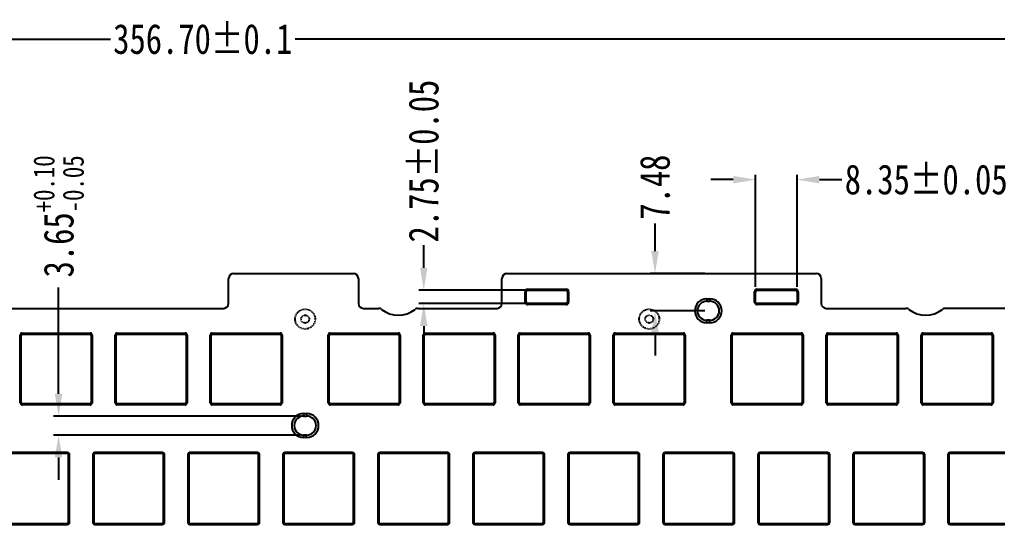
# Model space of a CAD drawing. Header units: inches. Extents: x 2039 to 2506, y 39 to 309.
# Drawn here: x 2151.9 to 2347.9, y 205.5 to 309.2 of the extents above; entities that cross this region are included whole.
import ezdxf

# ---------------------------------------------------------------- set-up
doc = ezdxf.new("R2010")
doc.units = ezdxf.units.IN
doc.header["$LTSCALE"] = 0.909449
doc.header["$MEASUREMENT"] = 0
doc.header["$PDMODE"] = 3
doc.header["$PDSIZE"] = 0.3125
doc.linetypes.add('HIDDEN', pattern=[0.2, 0.1, -0.1])
doc.linetypes.add('PHANTOM', pattern=[0.8, 0.45, -0.05, 0.1, -0.05, 0.1, -0.05])
doc.layers.get('0').update_dxf_attribs({"linetype": 'CONTINUOUS'})
doc.layers.get('Defpoints').update_dxf_attribs({"linetype": 'CONTINUOUS'})
doc.layers.add('DEFAULT_2', color=8, linetype='HIDDEN')
doc.layers.add('DEFAULT_3', color=7, linetype='PHANTOM')
doc.styles.get("Standard").update_dxf_attribs({"font": 'txt', "width": 0.8})
doc.dimstyles.get("Standard").update_dxf_attribs({"dimtxt": 6, "dimasz": 4.5, "dimexe": 1, "dimexo": 1, "dimgap": 0.09, "dimtad": 0, "dimzin": 1, "dimdsep": 46, "dimtxsty": 'Standard', "dimcen": 0.09, "dimclrd": 5, "dimclre": 5, "dimclrt": 1, "dimadec": 0, "dimazin": 0, "dimtp": 0.01, "dimtm": 0.01, "dimtfac": 1, "dimtofl": 0, "dimtmove": 0, "dimatfit": 3, "dimfxl": 1, "dimtolj": 1, "dimtzin": 4, "dimarcsym": 0})

# ---------------------------------------------------------------- blocks, each defined once
blk = doc.blocks.new('*D13')
at = {"layer": 'DEFAULT_3', "color": 3, "linetype": 'ByBlock', "lineweight": -2, "transparency": 16777216}
for p, q in [((2102.23, 159.11), (2102.23, 306.26)), ((2458.93, 159.11), (2458.93, 306.26)), ((2106.73, 305.26), (2170.1, 305.26)), ((2454.43, 305.26), (2207.08, 305.26))]:
    blk.add_line(p, q, dxfattribs=at)
at = {"layer": 'DEFAULT_3', "color": 3, "linetype": 'ByBlock', "transparency": 16777216}
for points in [[(2106.73, 306.01), (2106.73, 304.51), (2102.23, 305.26)], [(2454.43, 304.51), (2454.43, 306.01), (2458.93, 305.26)]]:
    blk.add_solid(points, dxfattribs=at)
at = {"layer": 'Defpoints', "color": 0, "linetype": 'ByBlock', "transparency": 16777216}
for p in [(2458.93, 305.26), (2102.23, 158.11), (2458.93, 158.11)]:
    blk.add_point(p, dxfattribs=at)
at = {"layer": 'DEFAULT_3', "color": 3, "linetype": 'ByBlock', "transparency": 16777216, "insert": (2188.59, 305.26), "char_height": 6, "attachment_point": 5}
blk.add_mtext('356.70%%P0.1', dxfattribs=at)
blk = doc.blocks.new('*D36')
at = {"layer": 'DEFAULT_3', "color": 3, "linetype": 'ByBlock', "lineweight": -2, "transparency": 16777216}
for p, q in [((2232.89, 259.41), (2232.89, 263.91)), ((2253.5, 254.91), (2231.89, 254.91)), ((2253.5, 252.21), (2231.89, 252.21)), ((2232.89, 247.71), (2232.89, 243.21))]:
    blk.add_line(p, q, dxfattribs=at)
at = {"layer": 'DEFAULT_3', "color": 3, "linetype": 'ByBlock', "transparency": 16777216}
for points in [[(2232.14, 259.41), (2233.64, 259.41), (2232.89, 254.91)], [(2233.64, 247.71), (2232.14, 247.71), (2232.89, 252.21)]]:
    blk.add_solid(points, dxfattribs=at)
at = {"layer": 'Defpoints', "color": 0, "linetype": 'ByBlock', "transparency": 16777216}
for p in [(2254.5, 254.91), (2232.89, 252.21), (2254.5, 252.21)]:
    blk.add_point(p, dxfattribs=at)
at = {"layer": 'DEFAULT_3', "color": 3, "linetype": 'ByBlock', "transparency": 16777216, "insert": (2232.89, 280.8), "char_height": 6, "attachment_point": 5, "rotation": 90}
blk.add_mtext('\\A1;2.75%%P0.05', dxfattribs=at)
blk = doc.blocks.new('*D37')
at = {"layer": 'DEFAULT_3', "color": 3, "linetype": 'ByBlock', "lineweight": -2, "transparency": 16777216}
for p, q in [((2159.68, 234.15), (2159.68, 255.46)), ((2208.11, 229.65), (2158.68, 229.65)), ((2208.11, 225.85), (2158.68, 225.85)), ((2159.68, 221.35), (2159.68, 216.85))]:
    blk.add_line(p, q, dxfattribs=at)
at = {"layer": 'DEFAULT_3', "color": 3, "linetype": 'ByBlock', "transparency": 16777216}
for points in [[(2158.93, 234.15), (2160.43, 234.15), (2159.68, 229.65)], [(2160.43, 221.35), (2158.93, 221.35), (2159.68, 225.85)]]:
    blk.add_solid(points, dxfattribs=at)
at = {"layer": 'Defpoints', "color": 0, "linetype": 'ByBlock', "transparency": 16777216}
for p in [(2209.11, 229.65), (2159.68, 225.85), (2209.11, 225.85)]:
    blk.add_point(p, dxfattribs=at)
at = {"layer": 'DEFAULT_3', "color": 3, "linetype": 'ByBlock', "transparency": 16777216, "insert": (2159.68, 269.71), "char_height": 6, "attachment_point": 5, "rotation": 90}
blk.add_mtext('\\A1;\\A1;3.65{\\H0.7x;\\S+0.10^ -0.05;}', dxfattribs=at)
blk = doc.blocks.new('*D39')
at = {"layer": 'DEFAULT_3', "color": 3, "linetype": 'ByBlock', "lineweight": -2, "transparency": 16777216}
for p, q in [((2279.26, 262.76), (2279.26, 268.29)), ((2289.22, 258.26), (2278.26, 258.26)), ((2289.22, 250.78), (2278.26, 250.78)), ((2279.26, 246.28), (2279.26, 241.78))]:
    blk.add_line(p, q, dxfattribs=at)
at = {"layer": 'DEFAULT_3', "color": 3, "linetype": 'ByBlock', "transparency": 16777216}
for points in [[(2278.51, 262.76), (2280.01, 262.76), (2279.26, 258.26)], [(2280.01, 246.28), (2278.51, 246.28), (2279.26, 250.78)]]:
    blk.add_solid(points, dxfattribs=at)
at = {"layer": 'Defpoints', "color": 0, "linetype": 'ByBlock', "transparency": 16777216}
for p in [(2279.26, 258.26), (2290.22, 258.26), (2290.22, 250.78)]:
    blk.add_point(p, dxfattribs=at)
at = {"layer": 'DEFAULT_3', "color": 3, "linetype": 'ByBlock', "transparency": 16777216, "insert": (2279.26, 275.58), "char_height": 6, "attachment_point": 5, "rotation": 90}
blk.add_mtext('\\A1;7.48', dxfattribs=at)
blk = doc.blocks.new('*D40')
at = {"layer": 'DEFAULT_3', "color": 3, "linetype": 'ByBlock', "lineweight": -2, "transparency": 16777216}
for p, q in [((2294.93, 277.08), (2290.43, 277.08)), ((2299.43, 255.61), (2299.43, 278.08)), ((2307.73, 255.61), (2307.73, 278.08)), ((2312.23, 277.08), (2316.73, 277.08))]:
    blk.add_line(p, q, dxfattribs=at)
at = {"layer": 'DEFAULT_3', "color": 3, "linetype": 'ByBlock', "transparency": 16777216}
for points in [[(2294.93, 276.33), (2294.93, 277.83), (2299.43, 277.08)], [(2312.23, 277.83), (2312.23, 276.33), (2307.73, 277.08)]]:
    blk.add_solid(points, dxfattribs=at)
at = {"layer": 'Defpoints', "color": 0, "linetype": 'ByBlock', "transparency": 16777216}
for p in [(2307.73, 277.08), (2299.43, 254.61), (2307.73, 254.61)]:
    blk.add_point(p, dxfattribs=at)
at = {"layer": 'DEFAULT_3', "color": 3, "linetype": 'ByBlock', "transparency": 16777216, "insert": (2333.62, 277.08), "char_height": 6, "attachment_point": 5}
blk.add_mtext('\\A1;8.35%%P0.05', dxfattribs=at)

msp = doc.modelspace()

# ---------------------------------------------------------------- linework, layer by layer
at = {"color": 7, "linetype": 'Continuous'}
for p, q in [((2193.78, 252.26), (2193.78, 257.258)), ((2194.78, 258.258), (2218.78, 258.258)), ((2219.78, 257.258), (2219.78, 252.26)), ((2248.578, 252.26), (2248.578, 257.258)), ((2249.578, 258.258), (2311.577, 258.258)), ((2312.577, 257.258), (2312.577, 252.26)), ((2289.625, 253.178), (2289.625, 252.678)), ((2289.625, 253.178), (2290.225, 253.178)), ((2290.225, 253.178), (2290.225, 252.678)), ((2121.534, 251.26), (2192.78, 251.26)), ((2220.78, 251.26), (2223.827, 251.26)), ((2231.767, 251.26), (2247.578, 251.26)), ((2289.625, 252.678), (2290.225, 252.678)), ((2313.577, 251.26), (2329.557, 251.26)), ((2367.062, 251.26), (2337.497, 251.26)), ((2289.625, 248.378), (2289.625, 248.878)), ((2290.225, 248.878), (2289.625, 248.878)), ((2290.225, 248.378), (2289.625, 248.378)), ((2290.225, 248.378), (2290.225, 248.878)), ((2151.983, 232.313), (2151.983, 245.913)), ((2151.983, 245.913), (2152.183, 245.913)), ((2152.183, 232.313), (2152.183, 245.913)), ((2152.383, 246.313), (2152.383, 246.113)), ((2152.383, 246.313), (2165.983, 246.313)), ((2152.383, 246.113), (2165.983, 246.113)), ((2165.983, 246.313), (2165.983, 246.113)), ((2166.183, 245.913), (2166.183, 232.313)), ((2166.383, 245.913), (2166.183, 245.913)), ((2166.383, 245.913), (2166.383, 232.313)), ((2171.033, 232.313), (2171.033, 245.913)), ((2171.033, 245.913), (2171.233, 245.913)), ((2171.233, 232.313), (2171.233, 245.913)), ((2171.433, 246.313), (2171.433, 246.113)), ((2171.433, 246.313), (2185.033, 246.313)), ((2171.433, 246.113), (2185.033, 246.113)), ((2185.033, 246.313), (2185.033, 246.113)), ((2185.233, 245.913), (2185.233, 232.313)), ((2185.433, 245.913), (2185.233, 245.913)), ((2185.433, 245.913), (2185.433, 232.313)), ((2190.083, 232.313), (2190.083, 245.913)), ((2190.083, 245.913), (2190.283, 245.913)), ((2190.283, 232.313), (2190.283, 245.913)), ((2190.483, 246.313), (2190.483, 246.113)), ((2190.483, 246.313), (2204.083, 246.313)), ((2190.483, 246.113), (2204.083, 246.113)), ((2204.083, 246.313), (2204.083, 246.113)), ((2204.283, 245.913), (2204.283, 232.313)), ((2204.483, 245.913), (2204.283, 245.913)), ((2204.483, 245.913), (2204.483, 232.313)), ((2213.743, 232.313), (2213.743, 245.913)), ((2213.743, 245.913), (2213.943, 245.913)), ((2213.943, 232.313), (2213.943, 245.913)), ((2214.143, 246.313), (2214.143, 246.113)), ((2214.143, 246.313), (2227.743, 246.313)), ((2214.143, 246.113), (2227.743, 246.113)), ((2227.743, 246.313), (2227.743, 246.113)), ((2227.943, 245.913), (2227.943, 232.313)), ((2228.143, 245.913), (2227.943, 245.913)), ((2228.143, 245.913), (2228.143, 232.313)), ((2232.793, 232.313), (2232.793, 245.913)), ((2232.793, 245.913), (2232.993, 245.913)), ((2232.993, 232.313), (2232.993, 245.913)), ((2233.193, 246.313), (2233.193, 246.113)), ((2233.193, 246.313), (2246.793, 246.313)), ((2233.193, 246.113), (2246.793, 246.113)), ((2246.793, 246.313), (2246.793, 246.113)), ((2246.993, 245.913), (2246.993, 232.313)), ((2247.193, 245.913), (2246.993, 245.913)), ((2247.193, 245.913), (2247.193, 232.313)), ((2251.843, 232.313), (2251.843, 245.913)), ((2251.843, 245.913), (2252.043, 245.913)), ((2252.043, 232.313), (2252.043, 245.913)), ((2252.243, 246.313), (2252.243, 246.113)), ((2252.243, 246.313), (2265.843, 246.313)), ((2252.243, 246.113), (2265.843, 246.113)), ((2265.843, 246.313), (2265.843, 246.113)), ((2266.043, 245.913), (2266.043, 232.313)), ((2266.243, 245.913), (2266.043, 245.913)), ((2266.243, 245.913), (2266.243, 232.313)), ((2270.893, 232.313), (2270.893, 245.913)), ((2270.893, 245.913), (2271.093, 245.913)), ((2271.093, 232.313), (2271.093, 245.913)), ((2271.293, 246.313), (2271.293, 246.113)), ((2271.293, 246.313), (2284.893, 246.313)), ((2271.293, 246.113), (2284.893, 246.113)), ((2284.893, 246.313), (2284.893, 246.113)), ((2285.093, 245.913), (2285.093, 232.313)), ((2285.293, 245.913), (2285.093, 245.913)), ((2285.293, 245.913), (2285.293, 232.313)), ((2294.543, 232.313), (2294.543, 245.913)), ((2294.543, 245.913), (2294.743, 245.913)), ((2294.743, 232.313), (2294.743, 245.913)), ((2294.943, 246.313), (2294.943, 246.113)), ((2294.943, 246.313), (2308.543, 246.313)), ((2294.943, 246.113), (2308.543, 246.113)), ((2308.543, 246.313), (2308.543, 246.113)), ((2308.743, 245.913), (2308.743, 232.313)), ((2308.943, 245.913), (2308.743, 245.913)), ((2308.943, 245.913), (2308.943, 232.313)), ((2313.593, 232.313), (2313.593, 245.913)), ((2313.593, 245.913), (2313.793, 245.913)), ((2313.793, 232.313), (2313.793, 245.913)), ((2313.993, 246.313), (2313.993, 246.113)), ((2313.993, 246.313), (2327.593, 246.313)), ((2313.993, 246.113), (2327.593, 246.113)), ((2327.593, 246.313), (2327.593, 246.113)), ((2327.793, 245.913), (2327.793, 232.313)), ((2327.993, 245.913), (2327.793, 245.913)), ((2327.993, 245.913), (2327.993, 232.313)), ((2332.643, 232.313), (2332.643, 245.913)), ((2332.643, 245.913), (2332.843, 245.913)), ((2332.843, 232.313), (2332.843, 245.913)), ((2333.043, 246.313), (2333.043, 246.113)), ((2333.043, 246.313), (2346.643, 246.313)), ((2333.043, 246.113), (2346.643, 246.113)), ((2346.643, 246.313), (2346.643, 246.113)), ((2347.043, 245.913), (2346.843, 245.913)), ((2346.843, 245.913), (2346.843, 232.313)), ((2347.043, 245.913), (2347.043, 232.313)), ((2151.983, 232.313), (2152.183, 232.313)), ((2152.383, 231.913), (2152.383, 232.113)), ((2165.983, 232.113), (2152.383, 232.113)), ((2165.983, 231.913), (2152.383, 231.913)), ((2165.983, 231.913), (2165.983, 232.113)), ((2166.383, 232.313), (2166.183, 232.313)), ((2171.033, 232.313), (2171.233, 232.313)), ((2171.433, 231.913), (2171.433, 232.113)), ((2185.033, 232.113), (2171.433, 232.113)), ((2185.033, 231.913), (2171.433, 231.913)), ((2185.033, 231.913), (2185.033, 232.113)), ((2185.433, 232.313), (2185.233, 232.313)), ((2190.083, 232.313), (2190.283, 232.313)), ((2190.483, 231.913), (2190.483, 232.113)), ((2204.083, 232.113), (2190.483, 232.113)), ((2204.083, 231.913), (2190.483, 231.913)), ((2204.083, 231.913), (2204.083, 232.113)), ((2204.483, 232.313), (2204.283, 232.313)), ((2213.743, 232.313), (2213.943, 232.313)), ((2214.143, 231.913), (2214.143, 232.113)), ((2227.743, 232.113), (2214.143, 232.113)), ((2227.743, 231.913), (2214.143, 231.913)), ((2227.743, 231.913), (2227.743, 232.113)), ((2228.143, 232.313), (2227.943, 232.313)), ((2232.793, 232.313), (2232.993, 232.313)), ((2233.193, 231.913), (2233.193, 232.113)), ((2246.793, 232.113), (2233.193, 232.113)), ((2246.793, 231.913), (2233.193, 231.913)), ((2246.793, 231.913), (2246.793, 232.113)), ((2247.193, 232.313), (2246.993, 232.313)), ((2251.843, 232.313), (2252.043, 232.313)), ((2252.243, 231.913), (2252.243, 232.113)), ((2265.843, 232.113), (2252.243, 232.113)), ((2265.843, 231.913), (2252.243, 231.913)), ((2265.843, 231.913), (2265.843, 232.113)), ((2266.243, 232.313), (2266.043, 232.313)), ((2270.893, 232.313), (2271.093, 232.313)), ((2271.293, 231.913), (2271.293, 232.113)), ((2284.893, 232.113), (2271.293, 232.113)), ((2284.893, 231.913), (2271.293, 231.913)), ((2284.893, 231.913), (2284.893, 232.113)), ((2285.293, 232.313), (2285.093, 232.313)), ((2294.543, 232.313), (2294.743, 232.313)), ((2294.943, 231.913), (2294.943, 232.113)), ((2308.543, 232.113), (2294.943, 232.113)), ((2308.543, 231.913), (2294.943, 231.913)), ((2308.543, 231.913), (2308.543, 232.113)), ((2308.943, 232.313), (2308.743, 232.313)), ((2313.593, 232.313), (2313.793, 232.313)), ((2313.993, 231.913), (2313.993, 232.113)), ((2327.593, 232.113), (2313.993, 232.113)), ((2327.593, 231.913), (2313.993, 231.913)), ((2327.593, 231.913), (2327.593, 232.113)), ((2327.993, 232.313), (2327.793, 232.313)), ((2332.643, 232.313), (2332.843, 232.313)), ((2333.043, 231.913), (2333.043, 232.113)), ((2346.643, 232.113), (2333.043, 232.113)), ((2346.643, 231.913), (2333.043, 231.913)), ((2346.643, 231.913), (2346.643, 232.113)), ((2347.043, 232.313), (2346.843, 232.313)), ((2208.815, 230.154), (2208.815, 229.654)), ((2208.815, 230.154), (2209.415, 230.154)), ((2208.815, 229.654), (2209.415, 229.654)), ((2209.415, 230.154), (2209.415, 229.654)), ((2208.815, 225.354), (2208.815, 225.854)), ((2209.415, 225.854), (2208.815, 225.854)), ((2209.415, 225.354), (2209.415, 225.854)), ((2209.415, 225.354), (2208.815, 225.354)), ((2161.423, 222.33), (2147.923, 222.33)), ((2161.423, 222.13), (2147.923, 222.13)), ((2161.423, 222.13), (2161.423, 222.33)), ((2161.673, 208.38), (2161.673, 221.88)), ((2161.873, 221.88), (2161.673, 221.88)), ((2161.873, 208.38), (2161.873, 221.88)), ((2166.523, 221.88), (2166.523, 208.38)), ((2166.723, 221.88), (2166.523, 221.88)), ((2166.723, 221.88), (2166.723, 208.38)), ((2166.973, 222.33), (2166.973, 222.13)), ((2180.473, 222.33), (2166.973, 222.33)), ((2180.473, 222.13), (2166.973, 222.13)), ((2180.473, 222.13), (2180.473, 222.33)), ((2180.723, 208.38), (2180.723, 221.88)), ((2180.923, 221.88), (2180.723, 221.88)), ((2180.923, 208.38), (2180.923, 221.88)), ((2185.573, 221.88), (2185.573, 208.38)), ((2185.773, 221.88), (2185.573, 221.88)), ((2185.773, 221.88), (2185.773, 208.38)), ((2186.023, 222.33), (2186.023, 222.13)), ((2199.523, 222.33), (2186.023, 222.33)), ((2199.523, 222.13), (2186.023, 222.13)), ((2199.523, 222.13), (2199.523, 222.33)), ((2199.773, 208.38), (2199.773, 221.88)), ((2199.973, 221.88), (2199.773, 221.88)), ((2199.973, 208.38), (2199.973, 221.88)), ((2204.623, 221.88), (2204.623, 208.38)), ((2204.823, 221.88), (2204.623, 221.88)), ((2204.823, 221.88), (2204.823, 208.38)), ((2205.073, 222.33), (2205.073, 222.13)), ((2218.573, 222.33), (2205.073, 222.33)), ((2218.573, 222.13), (2205.073, 222.13)), ((2218.573, 222.13), (2218.573, 222.33)), ((2218.823, 208.38), (2218.823, 221.88)), ((2219.023, 221.88), (2218.823, 221.88)), ((2219.023, 208.38), (2219.023, 221.88)), ((2223.673, 221.88), (2223.673, 208.38)), ((2223.873, 221.88), (2223.673, 221.88)), ((2223.873, 221.88), (2223.873, 208.38)), ((2224.123, 222.33), (2224.123, 222.13)), ((2237.623, 222.33), (2224.123, 222.33)), ((2237.623, 222.13), (2224.123, 222.13)), ((2237.623, 222.13), (2237.623, 222.33)), ((2237.873, 208.38), (2237.873, 221.88)), ((2238.073, 221.88), (2237.873, 221.88)), ((2238.073, 208.38), (2238.073, 221.88)), ((2242.723, 221.88), (2242.723, 208.38)), ((2242.923, 221.88), (2242.723, 221.88)), ((2242.923, 221.88), (2242.923, 208.38)), ((2243.173, 222.33), (2243.173, 222.13)), ((2256.673, 222.33), (2243.173, 222.33)), ((2256.673, 222.13), (2243.173, 222.13)), ((2256.673, 222.13), (2256.673, 222.33)), ((2256.923, 208.38), (2256.923, 221.88)), ((2257.123, 221.88), (2256.923, 221.88)), ((2257.123, 208.38), (2257.123, 221.88)), ((2261.773, 221.88), (2261.773, 208.38)), ((2261.973, 221.88), (2261.773, 221.88)), ((2261.973, 221.88), (2261.973, 208.38)), ((2262.223, 222.33), (2262.223, 222.13)), ((2275.723, 222.33), (2262.223, 222.33)), ((2275.723, 222.13), (2262.223, 222.13)), ((2275.723, 222.13), (2275.723, 222.33)), ((2275.973, 208.38), (2275.973, 221.88)), ((2276.173, 221.88), (2275.973, 221.88)), ((2276.173, 208.38), (2276.173, 221.88)), ((2280.823, 221.88), (2280.823, 208.38)), ((2281.023, 221.88), (2280.823, 221.88)), ((2281.023, 221.88), (2281.023, 208.38)), ((2281.273, 222.33), (2281.273, 222.13)), ((2294.773, 222.33), (2281.273, 222.33)), ((2294.773, 222.13), (2281.273, 222.13)), ((2294.773, 222.13), (2294.773, 222.33)), ((2295.023, 208.38), (2295.023, 221.88)), ((2295.223, 221.88), (2295.023, 221.88)), ((2295.223, 208.38), (2295.223, 221.88)), ((2299.873, 221.88), (2299.873, 208.38)), ((2300.073, 221.88), (2299.873, 221.88)), ((2300.073, 221.88), (2300.073, 208.38)), ((2300.323, 222.33), (2300.323, 222.13)), ((2313.823, 222.33), (2300.323, 222.33)), ((2313.823, 222.13), (2300.323, 222.13)), ((2313.823, 222.13), (2313.823, 222.33)), ((2314.073, 208.38), (2314.073, 221.88)), ((2314.273, 221.88), (2314.073, 221.88)), ((2314.273, 208.38), (2314.273, 221.88)), ((2318.923, 221.88), (2318.923, 208.38)), ((2319.123, 221.88), (2318.923, 221.88)), ((2319.123, 221.88), (2319.123, 208.38)), ((2319.373, 222.33), (2319.373, 222.13)), ((2332.873, 222.33), (2319.373, 222.33)), ((2332.873, 222.13), (2319.373, 222.13)), ((2332.873, 222.13), (2332.873, 222.33)), ((2333.323, 221.88), (2333.123, 221.88)), ((2333.123, 208.38), (2333.123, 221.88)), ((2333.323, 208.38), (2333.323, 221.88)), ((2338.173, 221.88), (2337.973, 221.88)), ((2337.973, 221.88), (2337.973, 208.38)), ((2338.173, 221.88), (2338.173, 208.38)), ((2351.923, 222.33), (2338.423, 222.33)), ((2338.423, 222.33), (2338.423, 222.13)), ((2351.923, 222.13), (2338.423, 222.13)), ((2147.923, 208.13), (2161.423, 208.13)), ((2147.923, 207.93), (2161.423, 207.93)), ((2161.423, 207.93), (2161.423, 208.13)), ((2161.673, 208.38), (2161.873, 208.38)), ((2166.523, 208.38), (2166.723, 208.38)), ((2166.973, 208.13), (2166.973, 207.93)), ((2166.973, 208.13), (2180.473, 208.13)), ((2166.973, 207.93), (2180.473, 207.93)), ((2180.473, 207.93), (2180.473, 208.13)), ((2180.723, 208.38), (2180.923, 208.38)), ((2185.573, 208.38), (2185.773, 208.38)), ((2186.023, 208.13), (2186.023, 207.93)), ((2186.023, 208.13), (2199.523, 208.13)), ((2186.023, 207.93), (2199.523, 207.93)), ((2199.523, 207.93), (2199.523, 208.13)), ((2199.773, 208.38), (2199.973, 208.38)), ((2204.623, 208.38), (2204.823, 208.38)), ((2205.073, 208.13), (2205.073, 207.93)), ((2205.073, 208.13), (2218.573, 208.13)), ((2205.073, 207.93), (2218.573, 207.93)), ((2218.573, 207.93), (2218.573, 208.13)), ((2218.823, 208.38), (2219.023, 208.38)), ((2223.673, 208.38), (2223.873, 208.38)), ((2224.123, 208.13), (2224.123, 207.93)), ((2224.123, 208.13), (2237.623, 208.13)), ((2224.123, 207.93), (2237.623, 207.93)), ((2237.623, 207.93), (2237.623, 208.13)), ((2237.873, 208.38), (2238.073, 208.38)), ((2242.723, 208.38), (2242.923, 208.38)), ((2243.173, 208.13), (2243.173, 207.93)), ((2243.173, 208.13), (2256.673, 208.13)), ((2243.173, 207.93), (2256.673, 207.93)), ((2256.673, 207.93), (2256.673, 208.13)), ((2256.923, 208.38), (2257.123, 208.38)), ((2261.773, 208.38), (2261.973, 208.38)), ((2262.223, 208.13), (2262.223, 207.93)), ((2262.223, 208.13), (2275.723, 208.13)), ((2262.223, 207.93), (2275.723, 207.93)), ((2275.723, 207.93), (2275.723, 208.13)), ((2275.973, 208.38), (2276.173, 208.38)), ((2280.823, 208.38), (2281.023, 208.38)), ((2281.273, 208.13), (2281.273, 207.93)), ((2281.273, 208.13), (2294.773, 208.13)), ((2281.273, 207.93), (2294.773, 207.93)), ((2294.773, 207.93), (2294.773, 208.13)), ((2295.023, 208.38), (2295.223, 208.38)), ((2299.873, 208.38), (2300.073, 208.38)), ((2300.323, 208.13), (2300.323, 207.93)), ((2300.323, 208.13), (2313.823, 208.13)), ((2300.323, 207.93), (2313.823, 207.93)), ((2313.823, 207.93), (2313.823, 208.13)), ((2314.073, 208.38), (2314.273, 208.38)), ((2318.923, 208.38), (2319.123, 208.38)), ((2319.373, 208.13), (2332.873, 208.13)), ((2319.373, 208.13), (2319.373, 207.93)), ((2319.373, 207.93), (2332.873, 207.93)), ((2332.873, 207.93), (2332.873, 208.13)), ((2333.123, 208.38), (2333.323, 208.38)), ((2337.973, 208.38), (2338.173, 208.38)), ((2338.423, 208.13), (2351.923, 208.13)), ((2338.423, 208.13), (2338.423, 207.93)), ((2338.423, 207.93), (2351.923, 207.93))]:
    msp.add_line(p, q, dxfattribs=at)
at = {"color": 1, "linetype": 'Continuous'}
for p, q in [((2253.728, 255.11), (2253.728, 254.91)), ((2253.728, 255.11), (2261.428, 255.11)), ((2253.728, 254.91), (2261.428, 254.91)), ((2261.428, 255.11), (2261.428, 254.91)), ((2299.727, 255.11), (2299.727, 254.91)), ((2299.727, 255.11), (2307.427, 255.11)), ((2299.727, 254.91), (2307.427, 254.91)), ((2307.427, 255.11), (2307.427, 254.91)), ((2253.228, 252.51), (2253.228, 254.61)), ((2253.228, 254.61), (2253.428, 254.61)), ((2253.428, 252.51), (2253.428, 254.61)), ((2261.728, 254.61), (2261.728, 252.51)), ((2261.928, 254.61), (2261.728, 254.61)), ((2261.928, 254.61), (2261.928, 252.51)), ((2299.227, 252.51), (2299.227, 254.61)), ((2299.227, 254.61), (2299.427, 254.61)), ((2299.427, 252.51), (2299.427, 254.61)), ((2307.727, 254.61), (2307.727, 252.51)), ((2307.927, 254.61), (2307.727, 254.61)), ((2307.927, 254.61), (2307.927, 252.51)), ((2253.228, 252.51), (2253.428, 252.51)), ((2253.728, 252.01), (2253.728, 252.21)), ((2261.428, 252.21), (2253.728, 252.21)), ((2261.428, 252.01), (2253.728, 252.01)), ((2261.428, 252.01), (2261.428, 252.21)), ((2261.928, 252.51), (2261.728, 252.51)), ((2299.227, 252.51), (2299.427, 252.51)), ((2299.727, 252.01), (2299.727, 252.21)), ((2307.427, 252.21), (2299.727, 252.21)), ((2307.427, 252.01), (2299.727, 252.01)), ((2307.427, 252.01), (2307.427, 252.21)), ((2307.927, 252.51), (2307.727, 252.51))]:
    msp.add_line(p, q, dxfattribs=at)
at = {"color": 7, "linetype": 'Continuous'}
for centre, radius, start, end in [((2194.78, 257.258), 1, 90, 180), ((2218.78, 257.258), 1, 0, 90), ((2249.578, 257.258), 1, 90, 180), ((2311.577, 257.258), 1, 0, 90), ((2289.625, 250.778), 2.4, 90, 270), ((2290.225, 250.778), 2.4, 270, 90), ((2192.78, 252.26), 1, 270, 0), ((2220.78, 252.26), 1, 180, 270), ((2223.827, 250.26), 1, 52.35662, 90), ((2227.797, 255.407), 5.5, 232.35662, 307.64338), ((2231.767, 250.26), 1, 90, 127.64338), ((2247.578, 252.26), 1, 270, 0), ((2289.625, 250.778), 1.9, 90, 270), ((2290.225, 250.778), 1.9, 270, 90), ((2313.577, 252.26), 1, 180, 270), ((2329.557, 250.26), 1, 52.35662, 90), ((2333.527, 255.407), 5.5, 232.35662, 307.64338), ((2337.497, 250.26), 1, 90, 127.64338), ((2152.383, 245.913), 0.4, 90, 180), ((2152.383, 245.913), 0.2, 90, 180), ((2165.983, 245.913), 0.4, 0, 90), ((2165.983, 245.913), 0.2, 0, 90), ((2171.433, 245.913), 0.4, 90, 180), ((2171.433, 245.913), 0.2, 90, 180), ((2185.033, 245.913), 0.4, 0, 90), ((2185.033, 245.913), 0.2, 0, 90), ((2190.483, 245.913), 0.4, 90, 180), ((2190.483, 245.913), 0.2, 90, 180), ((2204.083, 245.913), 0.4, 0, 90), ((2204.083, 245.913), 0.2, 0, 90), ((2214.143, 245.913), 0.4, 90, 180), ((2214.143, 245.913), 0.2, 90, 180), ((2227.743, 245.913), 0.4, 0, 90), ((2227.743, 245.913), 0.2, 0, 90), ((2233.193, 245.913), 0.4, 90, 180), ((2233.193, 245.913), 0.2, 90, 180), ((2246.793, 245.913), 0.4, 0, 90), ((2246.793, 245.913), 0.2, 0, 90), ((2252.243, 245.913), 0.4, 90, 180), ((2252.243, 245.913), 0.2, 90, 180), ((2265.843, 245.913), 0.4, 0, 90), ((2265.843, 245.913), 0.2, 0, 90), ((2271.293, 245.913), 0.4, 90, 180), ((2271.293, 245.913), 0.2, 90, 180), ((2284.893, 245.913), 0.4, 0, 90), ((2284.893, 245.913), 0.2, 0, 90), ((2294.943, 245.913), 0.4, 90, 180), ((2294.943, 245.913), 0.2, 90, 180), ((2308.543, 245.913), 0.4, 0, 90), ((2308.543, 245.913), 0.2, 0, 90), ((2313.993, 245.913), 0.4, 90, 180), ((2313.993, 245.913), 0.2, 90, 180), ((2327.593, 245.913), 0.4, 0, 90), ((2327.593, 245.913), 0.2, 0, 90), ((2333.043, 245.913), 0.4, 90, 180), ((2333.043, 245.913), 0.2, 90, 180), ((2346.643, 245.913), 0.4, 0, 90), ((2346.643, 245.913), 0.2, 0, 90), ((2152.383, 232.313), 0.4, 180, 270), ((2152.383, 232.313), 0.2, 180, 270), ((2165.983, 232.313), 0.4, 270, 0), ((2165.983, 232.313), 0.2, 270, 0), ((2171.433, 232.313), 0.4, 180, 270), ((2171.433, 232.313), 0.2, 180, 270), ((2185.033, 232.313), 0.4, 270, 0), ((2185.033, 232.313), 0.2, 270, 0), ((2190.483, 232.313), 0.4, 180, 270), ((2190.483, 232.313), 0.2, 180, 270), ((2204.083, 232.313), 0.4, 270, 0), ((2204.083, 232.313), 0.2, 270, 0), ((2214.143, 232.313), 0.4, 180, 270), ((2214.143, 232.313), 0.2, 180, 270), ((2227.743, 232.313), 0.4, 270, 0), ((2227.743, 232.313), 0.2, 270, 0), ((2233.193, 232.313), 0.4, 180, 270), ((2233.193, 232.313), 0.2, 180, 270), ((2246.793, 232.313), 0.4, 270, 0), ((2246.793, 232.313), 0.2, 270, 0), ((2252.243, 232.313), 0.4, 180, 270), ((2252.243, 232.313), 0.2, 180, 270), ((2265.843, 232.313), 0.4, 270, 0), ((2265.843, 232.313), 0.2, 270, 0), ((2271.293, 232.313), 0.4, 180, 270), ((2271.293, 232.313), 0.2, 180, 270), ((2284.893, 232.313), 0.4, 270, 0), ((2284.893, 232.313), 0.2, 270, 0), ((2294.943, 232.313), 0.4, 180, 270), ((2294.943, 232.313), 0.2, 180, 270), ((2308.543, 232.313), 0.4, 270, 0), ((2308.543, 232.313), 0.2, 270, 0), ((2313.993, 232.313), 0.4, 180, 270), ((2313.993, 232.313), 0.2, 180, 270), ((2327.593, 232.313), 0.4, 270, 0), ((2327.593, 232.313), 0.2, 270, 0), ((2333.043, 232.313), 0.4, 180, 270), ((2333.043, 232.313), 0.2, 180, 270), ((2346.643, 232.313), 0.4, 270, 0), ((2346.643, 232.313), 0.2, 270, 0), ((2208.815, 227.754), 2.4, 90, 270), ((2208.815, 227.754), 1.9, 90, 270), ((2209.415, 227.754), 2.4, 270, 90), ((2209.415, 227.754), 1.9, 270, 90), ((2161.423, 221.88), 0.45, 0.00003, 89.99997), ((2161.423, 221.88), 0.25, 0, 90.00003), ((2166.973, 221.88), 0.45, 90.00003, 179.99997), ((2166.973, 221.88), 0.25, 90, 180.00003), ((2180.473, 221.88), 0.45, 0.00003, 89.99997), ((2180.473, 221.88), 0.25, 0, 90.00003), ((2186.023, 221.88), 0.45, 90.00003, 179.99997), ((2186.023, 221.88), 0.25, 90, 180.00003), ((2199.523, 221.88), 0.45, 0.00003, 89.99997), ((2199.523, 221.88), 0.25, 0, 90.00003), ((2205.073, 221.88), 0.45, 90.00003, 179.99997), ((2205.073, 221.88), 0.25, 90, 180.00003), ((2218.573, 221.88), 0.45, 0.00003, 89.99997), ((2218.573, 221.88), 0.25, 0, 90.00003), ((2224.123, 221.88), 0.45, 90.00003, 179.99997), ((2224.123, 221.88), 0.25, 90, 180.00003), ((2237.623, 221.88), 0.45, 0.00003, 89.99997), ((2237.623, 221.88), 0.25, 0, 90.00003), ((2243.173, 221.88), 0.45, 90.00003, 179.99997), ((2243.173, 221.88), 0.25, 90, 180.00003), ((2256.673, 221.88), 0.45, 0.00003, 89.99997), ((2256.673, 221.88), 0.25, 0, 90.00003), ((2262.223, 221.88), 0.45, 90.00003, 179.99997), ((2262.223, 221.88), 0.25, 90, 180.00003), ((2275.723, 221.88), 0.45, 0.00003, 89.99997), ((2275.723, 221.88), 0.25, 0, 90.00003), ((2281.273, 221.88), 0.45, 90.00003, 179.99997), ((2281.273, 221.88), 0.25, 90, 180.00003), ((2294.773, 221.88), 0.45, 0.00003, 89.99997), ((2294.773, 221.88), 0.25, 0, 90.00003), ((2300.323, 221.88), 0.45, 90.00003, 179.99997), ((2300.323, 221.88), 0.25, 90, 180.00003), ((2313.823, 221.88), 0.45, 0.00003, 89.99997), ((2313.823, 221.88), 0.25, 0, 90.00003), ((2319.373, 221.88), 0.45, 90.00003, 179.99997), ((2319.373, 221.88), 0.25, 90, 180.00003), ((2332.873, 221.88), 0.45, 0.00003, 89.99997), ((2332.873, 221.88), 0.25, 0, 90.00003), ((2338.423, 221.88), 0.45, 90.00003, 179.99997), ((2338.423, 221.88), 0.25, 90, 180.00003), ((2161.423, 208.38), 0.45, 270.00003, 359.99997), ((2161.423, 208.38), 0.25, 270, 360), ((2166.973, 208.38), 0.45, 180.00003, 269.99997), ((2166.973, 208.38), 0.25, 180, 270.00003), ((2180.473, 208.38), 0.45, 270.00003, 359.99997), ((2180.473, 208.38), 0.25, 270, 360), ((2186.023, 208.38), 0.45, 180.00003, 269.99997), ((2186.023, 208.38), 0.25, 180, 270.00003), ((2199.523, 208.38), 0.45, 270.00003, 359.99997), ((2199.523, 208.38), 0.25, 270, 360), ((2205.073, 208.38), 0.45, 180.00003, 269.99997), ((2205.073, 208.38), 0.25, 180, 270.00003), ((2218.573, 208.38), 0.45, 270.00003, 359.99997), ((2218.573, 208.38), 0.25, 270, 360), ((2224.123, 208.38), 0.45, 180.00003, 269.99997), ((2224.123, 208.38), 0.25, 180, 270.00003), ((2237.623, 208.38), 0.45, 270.00003, 359.99997), ((2237.623, 208.38), 0.25, 270, 360), ((2243.173, 208.38), 0.45, 180.00003, 269.99997), ((2243.173, 208.38), 0.25, 180, 270.00003), ((2256.673, 208.38), 0.45, 270.00003, 359.99997), ((2256.673, 208.38), 0.25, 270, 360), ((2262.223, 208.38), 0.45, 180.00003, 269.99997), ((2262.223, 208.38), 0.25, 180, 270.00003), ((2275.723, 208.38), 0.45, 270.00003, 359.99997), ((2275.723, 208.38), 0.25, 270, 360), ((2281.273, 208.38), 0.45, 180.00003, 269.99997), ((2281.273, 208.38), 0.25, 180, 270.00003), ((2294.773, 208.38), 0.45, 270.00003, 359.99997), ((2294.773, 208.38), 0.25, 270, 360), ((2300.323, 208.38), 0.45, 180.00003, 269.99997), ((2300.323, 208.38), 0.25, 180, 270.00003), ((2313.823, 208.38), 0.45, 270.00003, 359.99997), ((2313.823, 208.38), 0.25, 270, 360), ((2319.373, 208.38), 0.45, 180.00003, 269.99997), ((2319.373, 208.38), 0.25, 180, 270.00003), ((2332.873, 208.38), 0.45, 270.00003, 359.99997), ((2332.873, 208.38), 0.25, 270, 360), ((2338.423, 208.38), 0.45, 180.00003, 269.99997), ((2338.423, 208.38), 0.25, 180, 270.00003)]:
    msp.add_arc(centre, radius, start, end, dxfattribs=at)
at = {"color": 1, "linetype": 'Continuous'}
for centre, radius, start, end in [((2253.728, 254.61), 0.5, 90, 180), ((2253.728, 254.61), 0.3, 90, 180), ((2261.428, 254.61), 0.5, 0, 90), ((2261.428, 254.61), 0.3, 0, 90), ((2299.727, 254.61), 0.5, 90, 180), ((2299.727, 254.61), 0.3, 90, 180), ((2307.427, 254.61), 0.5, 0, 90), ((2307.427, 254.61), 0.3, 0, 90), ((2253.728, 252.51), 0.5, 180, 270), ((2253.728, 252.51), 0.3, 180, 270), ((2261.428, 252.51), 0.5, 270, 0), ((2261.428, 252.51), 0.3, 270, 0), ((2299.727, 252.51), 0.5, 180, 270), ((2299.727, 252.51), 0.3, 180, 270), ((2307.427, 252.51), 0.5, 270, 0), ((2307.427, 252.51), 0.3, 270, 0)]:
    msp.add_arc(centre, radius, start, end, dxfattribs=at)
at = {"layer": 'DEFAULT_2', "color": 8, "linetype": 'HIDDEN'}
for p, q in [((2207.63, 250.806), (2207.632, 250.807)), ((2276.61, 250.806), (2276.612, 250.807)), ((2207.703, 247.359), (2207.701, 247.361)), ((2276.683, 247.359), (2276.681, 247.361))]:
    msp.add_line(p, q, dxfattribs=at)
for centre, radius in [((2209.113, 249.113), 2), ((2278.093, 249.113), 2), ((2209.113, 249.113), 0.8), ((2278.093, 249.113), 0.8)]:
    msp.add_circle(centre, radius, dxfattribs=at)

# ---------------------------------------------------------------- dimensions: what is measured, and where the dimension line sits
at = {"layer": 'DEFAULT_3', "linetype": 'ByBlock'}
dim = msp.add_linear_dim(base=(2458.927, 305.26), p1=(2102.227, 158.115), p2=(2458.927, 158.115), text='<>%%P0.1', dimstyle='Standard', override={"dimclrd": 3, "dimclre": 3, "dimclrt": 3, "dimtfillclr": 256}, dxfattribs=at)
dim.commit()
dim.dimension.update_dxf_attribs({"geometry": '*D13', "text_midpoint": (2188.595, 305.26), "dimtype": 160})
for base, p1, p2, text, picture, middle in [((2232.887, 252.21), (2254.501, 254.91), (2254.501, 252.21), '2.75%%P0.05', '*D36', (2232.887, 280.8)), ((2159.677, 225.854), (2209.115, 229.654), (2209.115, 225.854), '\\A1;3.65{\\H0.7x;\\S+0.10^ -0.05;}', '*D37', (2159.677, 269.712))]:
    dim = msp.add_linear_dim(base=base, p1=p1, p2=p2, angle=90, text=text, dimstyle='Standard', override={"dimclrd": 3, "dimclre": 3, "dimclrt": 3}, dxfattribs=at)
    dim.commit()
    dim.dimension.update_dxf_attribs({"geometry": picture, "text_midpoint": middle, "dimtype": 160})
dim = msp.add_linear_dim(base=(2279.258, 258.258), p1=(2290.225, 250.778), p2=(2290.225, 258.258), angle=90, dimstyle='Standard', override={"dimclrd": 3, "dimclre": 3, "dimclrt": 3}, dxfattribs=at)
dim.commit()
dim.dimension.update_dxf_attribs({"geometry": '*D39', "text_midpoint": (2279.258, 275.575), "dimtype": 160})
dim = msp.add_linear_dim(base=(2307.727, 277.076), p1=(2299.427, 254.61), p2=(2307.727, 254.61), text='8.35%%P0.05', dimstyle='Standard', override={"dimclrd": 3, "dimclre": 3, "dimclrt": 3}, dxfattribs=at)
dim.commit()
dim.dimension.update_dxf_attribs({"geometry": '*D40', "text_midpoint": (2333.617, 277.076)})

doc.saveas('drawing.dxf')
